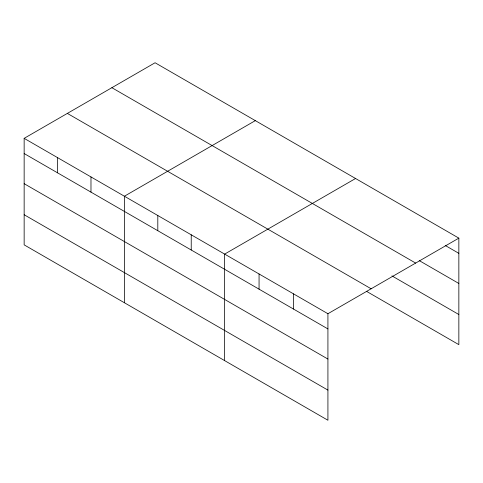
<?xml version="1.0" encoding="UTF-8"?>
<svg xmlns="http://www.w3.org/2000/svg" width="483" height="483" viewBox="0 0 483 483"><rect width="100%" height="100%" fill="white"/><g stroke="black" fill="none" stroke-linecap="round" stroke-linejoin="round"><path stroke-width="0.72" d="M327.921 359.062L327.921 313.727L24.15 138.349L24.15 244.863L327.921 420.246L327.921 359.062L24.15 183.679M366.609 291.4L458.85 344.651L458.85 238.137L155.079 62.754L24.15 138.349M255.326 120.629L124.397 196.225L124.397 302.738M355.566 178.505L224.637 254.1L224.637 360.614M327.921 313.727L458.85 238.137M445.211 245.455L458.85 253.334M419.226 260.591L458.85 283.467M111.875 87.701L415.646 263.078M391.942 275.89L458.85 314.518M67.354 113.402L371.125 288.78M24.15 153.546L327.921 328.923M24.15 214.73L327.921 390.107M293.495 293.851L293.495 309.048M259.063 273.976L259.063 289.172M191.226 234.804L191.226 250.001M157.808 215.515L157.808 230.711M90.979 176.929L90.979 192.125M57.568 157.639L57.568 172.836"/></g></svg>
